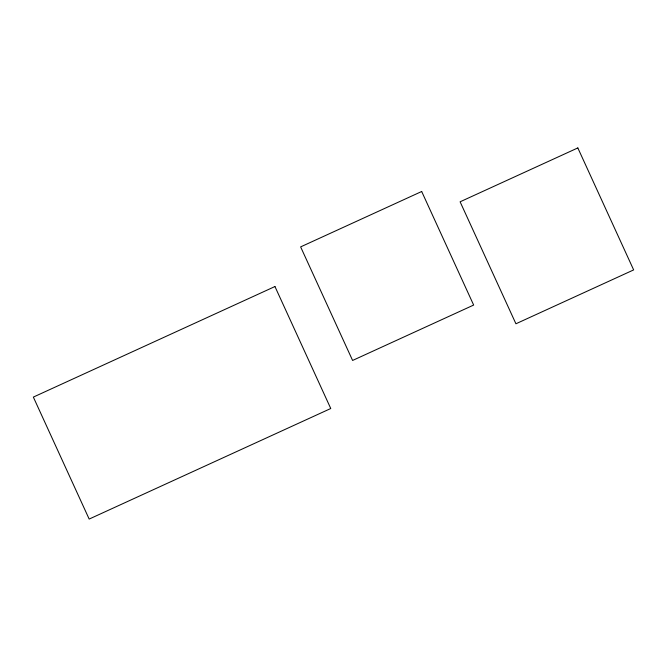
<?xml version="1.0" encoding="UTF-8"?>
<svg xmlns="http://www.w3.org/2000/svg" width="667" height="667" viewBox="0 0 667 667"><rect width="100%" height="100%" fill="white"/><g stroke="black" fill="none" stroke-linecap="round" stroke-linejoin="round"><path stroke-width="1" d="M421.686 191.496L300.634 246.89L352.601 360.455L473.653 305.061L421.686 191.496M274.946 286.535L33.35 397.09L89.17 519.068L330.757 408.512L274.946 286.535M577.83 147.932L460.105 201.801L515.924 323.778L633.65 269.91L577.83 147.932"/></g></svg>
